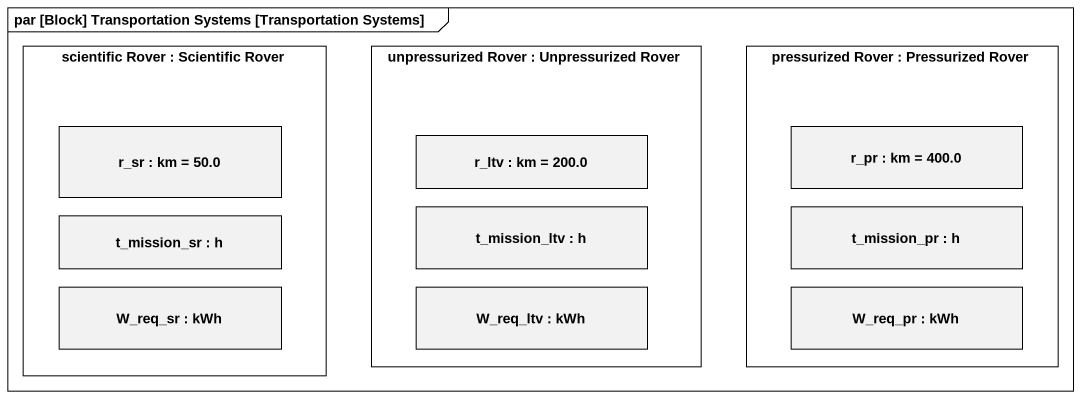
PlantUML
@startuml
mainframe par [Block] Transportation Systems [Transportation Systems]
rectangle "scientific Rover : Scientific Rover" as scientific_Rover {
  rectangle "r_sr : km = 50.0" as r_sr
  rectangle "t_mission_sr : h" as t_mission_sr
  rectangle "W_req_sr : kWh" as W_req_sr
}
rectangle "unpressurized Rover : Unpressurized Rover" as unpressurized_Rover {
  rectangle "r_ltv : km = 200.0" as r_ltv
  rectangle "t_mission_ltv : h" as t_mission_ltv
  rectangle "W_req_ltv : kWh" as W_req_ltv
}
rectangle "pressurized Rover : Pressurized Rover" as pressurized_Rover {
  rectangle "r_pr : km = 400.0" as r_pr
  rectangle "t_mission_pr : h" as t_mission_pr
  rectangle "W_req_pr : kWh" as W_req_pr
}
@enduml
